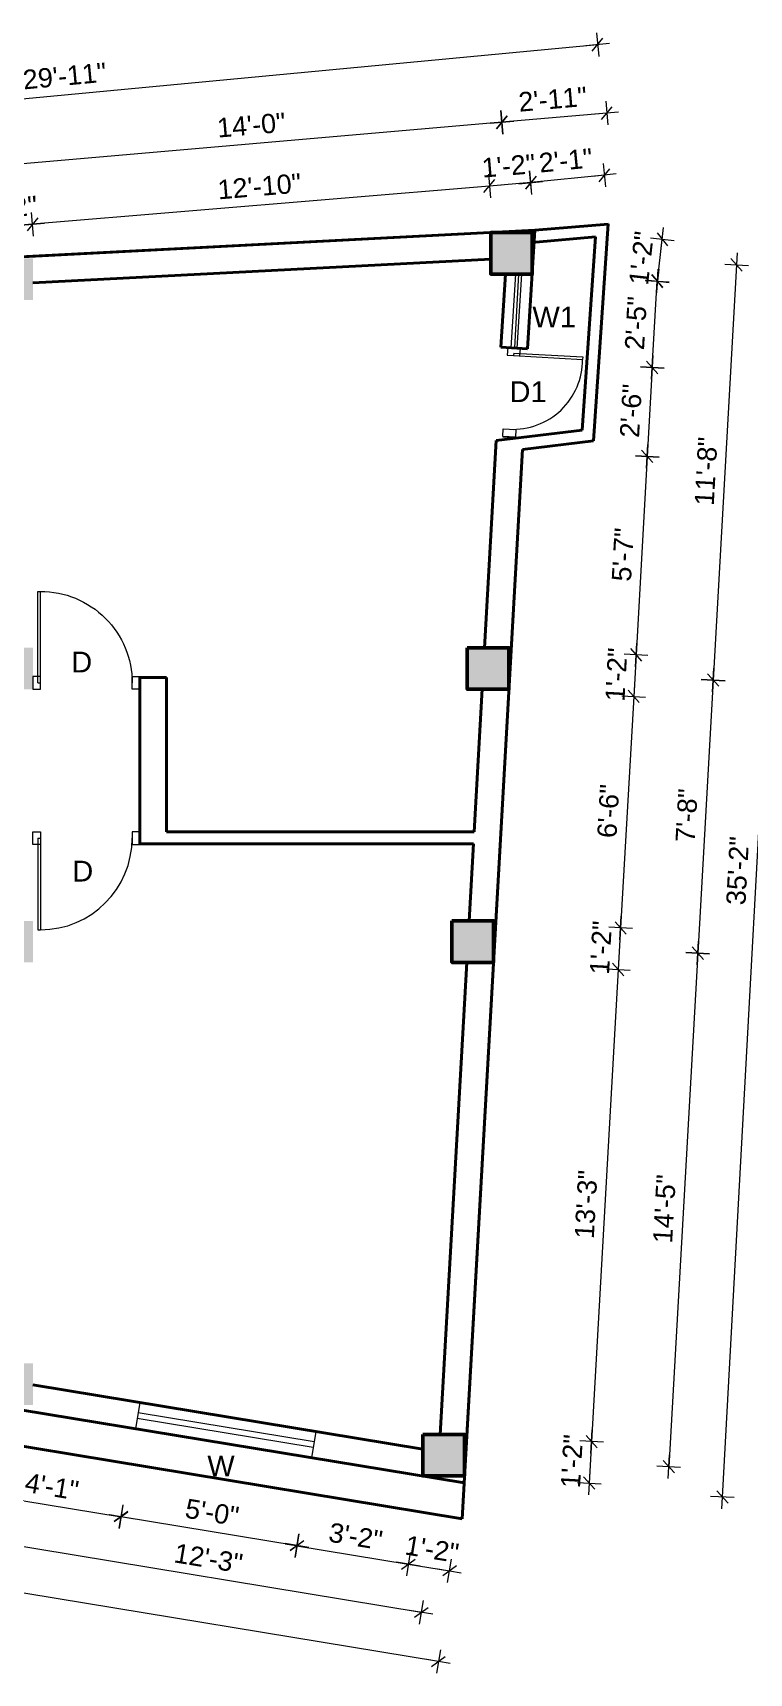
# Model space of a CAD drawing. Header units: inches. Extents: x -14619 to 1971361, y -855114 to -978.
# Drawn here: x 22443 to 22684, y -5047 to -4495 of the extents above; entities that cross this region are included whole.
import ezdxf

# ---------------------------------------------------------------- set-up
doc = ezdxf.new("R2010")
doc.units = ezdxf.units.IN
doc.header["$LTSCALE"] = 0.5
doc.header["$MEASUREMENT"] = 0
doc.header["$PDMODE"] = 66
for name, color, linetype, lineweight in [('COLUMN', 8, 'Continuous', 50), ('DIM', 180, 'Continuous', 5), ('HACTH', 8, 'Continuous', 5), ('TEXT', 220, 'Continuous', 9), ('Toilet', 7, 'Continuous', 25), ('wall', 20, 'Continuous', 40), ('Win frame', 132, 'Continuous', 15), ('window', 6, 'Continuous', 13)]:
    doc.layers.add(name, color=color, linetype=linetype, lineweight=lineweight)
doc.styles.add('arial', font='arial.ttf')
doc.dimstyles.new('1 96', dxfattribs={"dimtxt": 6.5, "dimasz": 4, "dimexe": 0, "dimexo": 0, "dimgap": 3, "dimtad": 1, "dimdec": 0, "dimzin": 11, "dimdsep": 46, "dimlunit": 3, "dimtxsty": 'arial', "dimblk": 'oblique', "dimcen": 4, "dimse1": 1, "dimse2": 1, "dimclrd": 256, "dimclre": 256, "dimclrt": 256, "dimadec": 0, "dimazin": 0, "dimtfac": 1, "dimtdec": 0, "dimtix": 1, "dimtmove": 0, "dimatfit": 3, "dimldrblk": 'Arrow2', "dimfxl": 1, "dimtolj": 1, "dimtzin": 0, "dimlwd": -1, "dimlwe": 9, "dimarcsym": 0})

# ---------------------------------------------------------------- blocks, each defined once
blk = doc.blocks.new('door')
at = {"layer": 'window', "ltscale": 0.002}
for p, q in [((-100562.66, -53980.34), (-100562.65, -53949.5)), ((-100561.8, -53949.5), (-100562.65, -53949.5)), ((-100561.81, -53980.35), (-100561.8, -53949.5)), ((-100561.81, -53980.35), (-100562.66, -53980.35))]:
    blk.add_line(p, q, dxfattribs=at)
for points in [[(-100596.09, -53982.49), (-100593.52, -53982.49), (-100593.52, -53978.2), (-100596.09, -53978.2)], [(-100560.09, -53982.49), (-100562.66, -53982.49), (-100562.66, -53978.2), (-100560.09, -53978.2)]]:
    blk.add_lwpolyline(points, close=True, dxfattribs=at)
blk.add_arc((-100562.66, -53980.36), 30.86, 89.9793, 179.9793, dxfattribs=at)
blk = doc.blocks.new('oblique')
at = {"lineweight": 9}
for p, q in [((1, 0), (-1, 0)), ((-0.5, -0.5), (0.5, 0.5)), ((0, 1), (0, -1))]:
    blk.add_line(p, q, dxfattribs=at)
blk = doc.blocks.new('*D1134')
at = {"layer": 'Defpoints', "color": 0, "transparency": 16777216}
for p in [(22477.91, -4964.85), (22537.11, -4974.61), (22532.24, -5004.14)]:
    blk.add_point(p, dxfattribs=at)
at = {"layer": 'DIM', "transparency": 16777216}
blk.add_line((22473.04, -4994.37), (22532.24, -5004.14), dxfattribs=at)
at = {"layer": 'DIM', "transparency": 16777216, "xscale": 4, "yscale": 4, "zscale": 4}
for p, rotation in [((22473.04, -4994.37), 170.6334039608077), ((22532.24, -5004.14), 350.6334039608077)]:
    blk.add_blockref('oblique', p, dxfattribs=dict(at, rotation=rotation))
at = {"layer": 'DIM', "transparency": 16777216, "insert": (22503.67, -4993.02), "char_height": 6.5, "attachment_point": 5, "rotation": 350.6334, "style": 'arial'}
blk.add_mtext('\\A1;5\'-0"', dxfattribs=at)
blk = doc.blocks.new('_Oblique')
at = {"color": 0, "linetype": 'ByBlock', "lineweight": -2}
blk.add_line((-0.5, -0.5), (0.5, 0.5), dxfattribs=at)
blk = doc.blocks.new('Arrow2')
for p, q in [((-4.1, 0.75), (-3.08, 0)), ((0, 0), (-4.1, 0.75)), ((-3.08, 0), (-4.1, -0.75)), ((-4.1, -0.75), (0, 0))]:
    blk.add_line(p, q)
blk.add_solid([(-4.1, 0.75), (0, 0), (-3.08, 0), (-4.1, -0.75)])
blk = doc.blocks.new('*D1135')
at = {"layer": 'Defpoints', "color": 0, "transparency": 16777216}
for p in [(22436.35, -4956.84), (22581.6, -4980.74), (22428.79, -5002.76)]:
    blk.add_point(p, dxfattribs=at)
at = {"layer": 'DIM', "transparency": 16777216}
blk.add_line((22574.04, -5026.67), (22428.79, -5002.76), dxfattribs=at)
at = {"layer": 'DIM', "transparency": 16777216, "xscale": 4, "yscale": 4, "zscale": 4}
for p, rotation in [((22428.79, -5002.76), 170.6544011370747), ((22574.04, -5026.67), 350.6544011370747)]:
    blk.add_blockref('oblique', p, dxfattribs=dict(at, rotation=rotation))
at = {"layer": 'DIM', "transparency": 16777216, "insert": (22502.44, -5008.48), "char_height": 6.5, "attachment_point": 5, "rotation": 350.6544, "style": 'arial'}
blk.add_mtext('\\A1;12\'-3"', dxfattribs=at)
blk = doc.blocks.new('*D1138')
at = {"layer": 'Defpoints', "color": 0, "transparency": 16777216}
for p in [(22254.42, -4940.14), (22246.49, -4988.22), (22587.79, -4995.13)]:
    blk.add_point(p, dxfattribs=at)
at = {"layer": 'DIM', "transparency": 16777216}
blk.add_line((22579.85, -5043.21), (22246.49, -4988.22), dxfattribs=at)
at = {"layer": 'DIM', "transparency": 16777216, "xscale": 4, "yscale": 4, "zscale": 4}
for p, rotation in [((22246.49, -4988.22), 170.6334039608232), ((22579.85, -5043.21), 350.6334039608232)]:
    blk.add_blockref('oblique', p, dxfattribs=dict(at, rotation=rotation))
at = {"layer": 'DIM', "transparency": 16777216, "insert": (22414.2, -5009.48), "char_height": 6.5, "attachment_point": 5, "rotation": 350.6334, "style": 'arial'}
blk.add_mtext('\\A1;28\'-2"', dxfattribs=at)
blk = doc.blocks.new('*D1006')
at = {"layer": 'Defpoints', "color": 0, "transparency": 16777216}
for p in [(22610.9, -4545.13), (22612.43, -4560.41), (22637.2, -4557.92)]:
    blk.add_point(p, dxfattribs=at)
at = {"layer": 'DIM', "transparency": 16777216}
blk.add_line((22635.67, -4542.64), (22610.9, -4545.13), dxfattribs=at)
at = {"layer": 'DIM', "transparency": 16777216, "xscale": 4, "yscale": 4, "zscale": 4}
for p, rotation in [((22610.9, -4545.13), 185.7382513130525), ((22635.67, -4542.64), 5.738251313052549)]:
    blk.add_blockref('oblique', p, dxfattribs=dict(at, rotation=rotation))
at = {"layer": 'DIM', "transparency": 16777216, "insert": (22622.66, -4537.65), "char_height": 6.5, "attachment_point": 5, "rotation": 5.7383, "style": 'arial'}
blk.add_mtext('\\A1;2\'-1"', dxfattribs=at)
blk = doc.blocks.new('*D1007')
at = {"layer": 'Defpoints', "color": 0, "transparency": 16777216}
for p in [(22596.97, -4546.29), (22597.66, -4554.47), (22612.24, -4561.16)]:
    blk.add_point(p, dxfattribs=at)
at = {"layer": 'DIM', "transparency": 16777216}
for p, q in [((22596.97, -4546.29), (22592.99, -4546.63)), ((22610.9, -4545.13), (22596.97, -4546.29)), ((22610.9, -4545.13), (22614.88, -4544.79))]:
    blk.add_line(p, q, dxfattribs=at)
at = {"layer": 'DIM', "transparency": 16777216, "xscale": 4, "yscale": 4, "zscale": 4}
for p, rotation in [((22610.9, -4545.13), 184.7900407609715), ((22596.97, -4546.29), 4.790040760971511)]:
    blk.add_blockref('oblique', p, dxfattribs=dict(at, rotation=rotation))
at = {"layer": 'DIM', "transparency": 16777216, "insert": (22603.41, -4539.47), "char_height": 6.5, "attachment_point": 5, "rotation": 4.79, "style": 'arial'}
blk.add_mtext('\\A1;1\'-2"', dxfattribs=at)
blk = doc.blocks.new('*D1008')
at = {"layer": 'Defpoints', "color": 0, "transparency": 16777216}
for p in [(22597.66, -4554.47), (22443.26, -4559.18), (22443.59, -4563.21)]:
    blk.add_point(p, dxfattribs=at)
at = {"layer": 'DIM', "transparency": 16777216}
blk.add_line((22596.97, -4546.29), (22443.26, -4559.18), dxfattribs=at)
at = {"layer": 'DIM', "transparency": 16777216, "xscale": 4, "yscale": 4, "zscale": 4}
for p, rotation in [((22596.97, -4546.29), 4.790040760971524), ((22443.26, -4559.18), 184.7900407609715)]:
    blk.add_blockref('oblique', p, dxfattribs=dict(at, rotation=rotation))
at = {"layer": 'DIM', "transparency": 16777216, "insert": (22519.59, -4546.44), "char_height": 6.5, "attachment_point": 5, "rotation": 4.79, "style": 'arial'}
blk.add_mtext('\\A1;12\'-10"', dxfattribs=at)
blk = doc.blocks.new('*D1009')
at = {"layer": 'Defpoints', "color": 0, "transparency": 16777216}
for p in [(22429.35, -4560.34), (22429.59, -4563.21), (22443.59, -4563.21)]:
    blk.add_point(p, dxfattribs=at)
at = {"layer": 'DIM', "transparency": 16777216}
for p, q in [((22429.35, -4560.34), (22425.37, -4560.67)), ((22443.26, -4559.18), (22429.35, -4560.34)), ((22443.26, -4559.18), (22447.24, -4558.84))]:
    blk.add_line(p, q, dxfattribs=at)
at = {"layer": 'DIM', "transparency": 16777216, "xscale": 4, "yscale": 4, "zscale": 4}
for p, rotation in [((22429.35, -4560.34), 4.790040760971511), ((22443.26, -4559.18), 184.7900407609715)]:
    blk.add_blockref('oblique', p, dxfattribs=dict(at, rotation=rotation))
at = {"layer": 'DIM', "transparency": 16777216, "insert": (22435.78, -4553.52), "char_height": 6.5, "attachment_point": 5, "rotation": 4.79, "style": 'arial'}
blk.add_mtext('\\A1;1\'-2"', dxfattribs=at)
blk = doc.blocks.new('*D1012')
at = {"layer": 'Defpoints', "color": 0, "transparency": 16777216}
for p in [(22601.18, -4524.82), (22604.41, -4561.93), (22639.72, -4558.86)]:
    blk.add_point(p, dxfattribs=at)
at = {"layer": 'DIM', "transparency": 16777216}
blk.add_line((22636.49, -4521.74), (22601.18, -4524.82), dxfattribs=at)
at = {"layer": 'DIM', "transparency": 16777216, "xscale": 4, "yscale": 4, "zscale": 4}
for p, rotation in [((22636.49, -4521.74), 4.975038053390337), ((22601.18, -4524.82), 184.9750380533903)]:
    blk.add_blockref('oblique', p, dxfattribs=dict(at, rotation=rotation))
at = {"layer": 'DIM', "transparency": 16777216, "insert": (22618.29, -4517.04), "char_height": 6.5, "attachment_point": 5, "rotation": 4.975, "style": 'arial'}
blk.add_mtext('\\A1;2\'-11"', dxfattribs=at)
blk = doc.blocks.new('*D1013')
at = {"layer": 'Defpoints', "color": 0, "transparency": 16777216}
for p in [(22433.63, -4539.4), (22604.41, -4561.93), (22436.35, -4570.67)]:
    blk.add_point(p, dxfattribs=at)
at = {"layer": 'DIM', "transparency": 16777216}
blk.add_line((22601.18, -4524.82), (22433.63, -4539.4), dxfattribs=at)
at = {"layer": 'DIM', "transparency": 16777216, "xscale": 4, "yscale": 4, "zscale": 4}
for p, rotation in [((22601.18, -4524.82), 4.975038053404806), ((22433.63, -4539.4), 184.9750380534048)]:
    blk.add_blockref('oblique', p, dxfattribs=dict(at, rotation=rotation))
at = {"layer": 'DIM', "transparency": 16777216, "insert": (22516.86, -4525.81), "char_height": 6.5, "attachment_point": 5, "rotation": 4.975, "style": 'arial'}
blk.add_mtext('\\A1;14\'-0"', dxfattribs=at)
blk = doc.blocks.new('*D1023')
at = {"layer": 'Defpoints', "color": 0, "transparency": 16777216}
for p in [(22633.39, -4498.68), (22638.38, -4551.51), (22280.88, -4585.27)]:
    blk.add_point(p, dxfattribs=at)
at = {"layer": 'DIM', "transparency": 16777216}
blk.add_line((22275.89, -4532.43), (22633.39, -4498.68), dxfattribs=at)
at = {"layer": 'DIM', "transparency": 16777216, "xscale": 4, "yscale": 4, "zscale": 4}
for p, rotation in [((22633.39, -4498.68), 5.394306849398588), ((22275.89, -4532.43), 185.3943068493986)]:
    blk.add_blockref('oblique', p, dxfattribs=dict(at, rotation=rotation))
at = {"layer": 'DIM', "transparency": 16777216, "insert": (22454.05, -4509.26), "char_height": 6.5, "attachment_point": 5, "rotation": 5.3943, "style": 'arial'}
blk.add_mtext('\\A1;29\'-11"', dxfattribs=at)
blk = doc.blocks.new('*D1039')
at = {"layer": 'Defpoints', "color": 0, "transparency": 16777216}
for p in [(22611.41, -4568.93), (22603.53, -4708.8), (22672.27, -4712.67)]:
    blk.add_point(p, dxfattribs=at)
at = {"layer": 'DIM', "transparency": 16777216}
blk.add_line((22680.16, -4572.81), (22672.27, -4712.67), dxfattribs=at)
at = {"layer": 'DIM', "transparency": 16777216, "xscale": 4, "yscale": 4, "zscale": 4}
for p, rotation in [((22680.16, -4572.81), 86.77352045446462), ((22672.27, -4712.67), 266.7735204544646)]:
    blk.add_blockref('oblique', p, dxfattribs=dict(at, rotation=rotation))
at = {"layer": 'DIM', "transparency": 16777216, "insert": (22669.91, -4642.38), "char_height": 6.5, "attachment_point": 5, "rotation": 86.7735, "style": 'arial'}
blk.add_mtext('\\A1;11\'-8"', dxfattribs=at)
blk = doc.blocks.new('*D1040')
at = {"layer": 'Defpoints', "color": 0, "transparency": 16777216}
for p in [(22603.53, -4708.8), (22598.34, -4800.76), (22667.09, -4804.64)]:
    blk.add_point(p, dxfattribs=at)
at = {"layer": 'DIM', "transparency": 16777216}
blk.add_line((22672.27, -4712.67), (22667.09, -4804.64), dxfattribs=at)
at = {"layer": 'DIM', "transparency": 16777216, "xscale": 4, "yscale": 4, "zscale": 4}
for p, rotation in [((22672.27, -4712.67), 86.77352045471984), ((22667.09, -4804.64), 266.7735204547198)]:
    blk.add_blockref('oblique', p, dxfattribs=dict(at, rotation=rotation))
at = {"layer": 'DIM', "transparency": 16777216, "insert": (22663.37, -4758.3), "char_height": 6.5, "attachment_point": 5, "rotation": 86.7735, "style": 'arial'}
blk.add_mtext('\\A1;7\'-8"', dxfattribs=at)
blk = doc.blocks.new('*D1041')
at = {"layer": 'Defpoints', "color": 0, "transparency": 16777216}
for p in [(22598.34, -4800.76), (22588.6, -4973.74), (22657.34, -4977.62)]:
    blk.add_point(p, dxfattribs=at)
at = {"layer": 'DIM', "transparency": 16777216}
blk.add_line((22667.09, -4804.64), (22657.34, -4977.62), dxfattribs=at)
at = {"layer": 'DIM', "transparency": 16777216, "xscale": 4, "yscale": 4, "zscale": 4}
for p, rotation in [((22667.09, -4804.64), 86.77352045471984), ((22657.34, -4977.62), 266.7735204547198)]:
    blk.add_blockref('oblique', p, dxfattribs=dict(at, rotation=rotation))
at = {"layer": 'DIM', "transparency": 16777216, "insert": (22655.9, -4890.77), "char_height": 6.5, "attachment_point": 5, "rotation": 86.7735, "style": 'arial'}
blk.add_mtext('\\A1;14\'-5"', dxfattribs=at)
blk = doc.blocks.new('*D1042')
at = {"layer": 'Defpoints', "color": 0, "transparency": 16777216}
for p in [(22611.41, -4575.93), (22653.43, -4578.3), (22609.77, -4605.03)]:
    blk.add_point(p, dxfattribs=at)
at = {"layer": 'DIM', "transparency": 16777216}
blk.add_line((22651.78, -4607.4), (22653.43, -4578.3), dxfattribs=at)
at = {"layer": 'DIM', "transparency": 16777216, "xscale": 4, "yscale": 4, "zscale": 4}
for p, rotation in [((22653.43, -4578.3), 86.7697406827866), ((22651.78, -4607.4), 266.7697406827866)]:
    blk.add_blockref('oblique', p, dxfattribs=dict(at, rotation=rotation))
at = {"layer": 'DIM', "transparency": 16777216, "insert": (22646.3, -4592.5), "char_height": 6.5, "attachment_point": 5, "rotation": 86.7697, "style": 'arial'}
blk.add_mtext('\\A1;2\'-5"', dxfattribs=at)
blk = doc.blocks.new('*D1043')
at = {"layer": 'Defpoints', "color": 0, "transparency": 16777216}
for p in [(22609.77, -4605.03), (22608.08, -4634.98), (22650.09, -4637.35)]:
    blk.add_point(p, dxfattribs=at)
at = {"layer": 'DIM', "transparency": 16777216}
blk.add_line((22651.78, -4607.4), (22650.09, -4637.35), dxfattribs=at)
at = {"layer": 'DIM', "transparency": 16777216, "xscale": 4, "yscale": 4, "zscale": 4}
for p, rotation in [((22651.78, -4607.4), 86.76974068249848), ((22650.09, -4637.35), 266.7697406824985)]:
    blk.add_blockref('oblique', p, dxfattribs=dict(at, rotation=rotation))
at = {"layer": 'DIM', "transparency": 16777216, "insert": (22644.63, -4622.02), "char_height": 6.5, "attachment_point": 5, "rotation": 86.7697, "style": 'arial'}
blk.add_mtext('\\A1;2\'-6"', dxfattribs=at)
blk = doc.blocks.new('*D1044')
at = {"layer": 'Defpoints', "color": 0, "transparency": 16777216}
for p in [(22608.08, -4634.98), (22603.53, -4701.8), (22646.32, -4704.21)]:
    blk.add_point(p, dxfattribs=at)
at = {"layer": 'DIM', "transparency": 16777216}
blk.add_line((22650.09, -4637.35), (22646.32, -4704.21), dxfattribs=at)
at = {"layer": 'DIM', "transparency": 16777216, "xscale": 4, "yscale": 4, "zscale": 4}
for p, rotation in [((22650.09, -4637.35), 86.76974068249848), ((22646.32, -4704.21), 266.7697406824985)]:
    blk.add_blockref('oblique', p, dxfattribs=dict(at, rotation=rotation))
at = {"layer": 'DIM', "transparency": 16777216, "insert": (22641.91, -4670.43), "char_height": 6.5, "attachment_point": 5, "rotation": 86.7697, "style": 'arial'}
blk.add_mtext('\\A1;5\'-7"', dxfattribs=at)
blk = doc.blocks.new('*D1045')
at = {"layer": 'Defpoints', "color": 0, "transparency": 16777216}
for p in [(22603.53, -4701.8), (22603.53, -4715.8), (22645.53, -4718.17)]:
    blk.add_point(p, dxfattribs=at)
at = {"layer": 'DIM', "transparency": 16777216}
for p, q in [((22646.32, -4704.21), (22646.55, -4700.22)), ((22646.32, -4704.21), (22645.53, -4718.17)), ((22645.53, -4718.17), (22645.31, -4722.16))]:
    blk.add_line(p, q, dxfattribs=at)
at = {"layer": 'DIM', "transparency": 16777216, "xscale": 4, "yscale": 4, "zscale": 4}
for p, rotation in [((22646.32, -4704.21), 266.7697406824985), ((22645.53, -4718.17), 86.76974068249848)]:
    blk.add_blockref('oblique', p, dxfattribs=dict(at, rotation=rotation))
at = {"layer": 'DIM', "transparency": 16777216, "insert": (22639.67, -4710.84), "char_height": 6.5, "attachment_point": 5, "rotation": 86.7697, "style": 'arial'}
blk.add_mtext('\\A1;1\'-2"', dxfattribs=at)
blk = doc.blocks.new('*D1046')
at = {"layer": 'Defpoints', "color": 0, "transparency": 16777216}
for p in [(22603.53, -4715.8), (22598.34, -4793.76), (22641.13, -4796.18)]:
    blk.add_point(p, dxfattribs=at)
at = {"layer": 'DIM', "transparency": 16777216}
blk.add_line((22645.53, -4718.17), (22641.13, -4796.18), dxfattribs=at)
at = {"layer": 'DIM', "transparency": 16777216, "xscale": 4, "yscale": 4, "zscale": 4}
for p, rotation in [((22645.53, -4718.17), 86.76974068249848), ((22641.13, -4796.18), 266.7697406824985)]:
    blk.add_blockref('oblique', p, dxfattribs=dict(at, rotation=rotation))
at = {"layer": 'DIM', "transparency": 16777216, "insert": (22637.02, -4756.82), "char_height": 6.5, "attachment_point": 5, "rotation": 86.7697, "style": 'arial'}
blk.add_mtext('\\A1;6\'-6"', dxfattribs=at)
blk = doc.blocks.new('*D1047')
at = {"layer": 'Defpoints', "color": 0, "transparency": 16777216}
for p in [(22598.34, -4793.76), (22598.34, -4807.76), (22640.34, -4810.13)]:
    blk.add_point(p, dxfattribs=at)
at = {"layer": 'DIM', "transparency": 16777216}
for p, q in [((22641.13, -4796.18), (22641.36, -4792.18)), ((22641.13, -4796.18), (22640.34, -4810.13)), ((22640.34, -4810.13), (22640.12, -4814.12))]:
    blk.add_line(p, q, dxfattribs=at)
at = {"layer": 'DIM', "transparency": 16777216, "xscale": 4, "yscale": 4, "zscale": 4}
for p, rotation in [((22641.13, -4796.18), 266.7697406824985), ((22640.34, -4810.13), 86.76974068249848)]:
    blk.add_blockref('oblique', p, dxfattribs=dict(at, rotation=rotation))
at = {"layer": 'DIM', "transparency": 16777216, "insert": (22634.48, -4802.8), "char_height": 6.5, "attachment_point": 5, "rotation": 86.7697, "style": 'arial'}
blk.add_mtext('\\A1;1\'-2"', dxfattribs=at)
blk = doc.blocks.new('*D1048')
at = {"layer": 'Defpoints', "color": 0, "transparency": 16777216}
for p in [(22598.34, -4807.76), (22588.6, -4966.74), (22631.37, -4969.16)]:
    blk.add_point(p, dxfattribs=at)
at = {"layer": 'DIM', "transparency": 16777216}
blk.add_line((22640.34, -4810.13), (22631.37, -4969.16), dxfattribs=at)
at = {"layer": 'DIM', "transparency": 16777216, "xscale": 4, "yscale": 4, "zscale": 4}
for p, rotation in [((22640.34, -4810.13), 86.76974068249848), ((22631.37, -4969.16), 266.7697406824985)]:
    blk.add_blockref('oblique', p, dxfattribs=dict(at, rotation=rotation))
at = {"layer": 'DIM', "transparency": 16777216, "insert": (22629.54, -4889.29), "char_height": 6.5, "attachment_point": 5, "rotation": 86.7697, "style": 'arial'}
blk.add_mtext('\\A1;13\'-3"', dxfattribs=at)
blk = doc.blocks.new('*D1050')
at = {"layer": 'Defpoints', "color": 0, "transparency": 16777216}
for p in [(22588.6, -4966.74), (22588.6, -4980.74), (22630.58, -4983.11)]:
    blk.add_point(p, dxfattribs=at)
at = {"layer": 'DIM', "transparency": 16777216}
for p, q in [((22631.37, -4969.16), (22631.59, -4965.16)), ((22631.37, -4969.16), (22630.58, -4983.11)), ((22630.58, -4983.11), (22630.35, -4987.1))]:
    blk.add_line(p, q, dxfattribs=at)
at = {"layer": 'DIM', "transparency": 16777216, "xscale": 4, "yscale": 4, "zscale": 4}
for p, rotation in [((22631.37, -4969.16), 266.7697406824985), ((22630.58, -4983.11), 86.76974068249848)]:
    blk.add_blockref('oblique', p, dxfattribs=dict(at, rotation=rotation))
at = {"layer": 'DIM', "transparency": 16777216, "insert": (22624.72, -4975.78), "char_height": 6.5, "attachment_point": 5, "rotation": 86.7697, "style": 'arial'}
blk.add_mtext('\\A1;1\'-2"', dxfattribs=at)
blk = doc.blocks.new('*D1051')
at = {"layer": 'Defpoints', "color": 0, "transparency": 16777216}
for p in [(22611.41, -4561.93), (22698.33, -4566.67), (22588.46, -4983.08)]:
    blk.add_point(p, dxfattribs=at)
at = {"layer": 'DIM', "transparency": 16777216}
blk.add_line((22675.38, -4987.82), (22698.33, -4566.67), dxfattribs=at)
at = {"layer": 'DIM', "transparency": 16777216, "xscale": 4, "yscale": 4, "zscale": 4}
for p, rotation in [((22698.33, -4566.67), 86.88119025797543), ((22675.38, -4987.82), 266.8811902579754)]:
    blk.add_blockref('oblique', p, dxfattribs=dict(at, rotation=rotation))
at = {"layer": 'DIM', "transparency": 16777216, "insert": (22680.54, -4776.9), "char_height": 6.5, "attachment_point": 5, "rotation": 86.8812, "style": 'arial'}
blk.add_mtext('\\A1;35\'-2"', dxfattribs=at)
blk = doc.blocks.new('*D1157')
at = {"layer": 'Defpoints', "color": 0, "transparency": 16777216}
for p in [(22022.71, -4543.85), (21934.79, -4557.43), (22611.41, -4575.93)]:
    blk.add_point(p, dxfattribs=at)
at = {"layer": 'DIM', "transparency": 16777216}
for p, q in [((22022.71, -4543.85), (22022.92, -4539.86)), ((22021.71, -4562.17), (22022.71, -4543.85)), ((22021.71, -4562.17), (22021.49, -4566.16))]:
    blk.add_line(p, q, dxfattribs=at)
at = {"layer": 'DIM', "transparency": 16777216, "xscale": 4, "yscale": 4, "zscale": 4}
for p, rotation in [((22022.71, -4543.85), 266.8811902579695), ((22021.71, -4562.17), 86.88119025796958)]:
    blk.add_blockref('oblique', p, dxfattribs=dict(at, rotation=rotation))
at = {"layer": 'DIM', "transparency": 16777216, "insert": (22015.9, -4552.67), "char_height": 6.5, "attachment_point": 5, "rotation": 86.8812, "style": 'arial'}
blk.add_mtext('\\A1;1\'-6"', dxfattribs=at)
blk = doc.blocks.new('*D1052')
at = {"layer": 'Defpoints', "color": 0, "transparency": 16777216}
for p in [(22023.47, -4529.9), (22611.41, -4561.93), (22611.41, -4575.93)]:
    blk.add_point(p, dxfattribs=at)
at = {"layer": 'DIM', "transparency": 16777216}
for p, q in [((22022.71, -4543.85), (22023.47, -4529.9)), ((22023.47, -4529.9), (22023.68, -4525.9)), ((22022.71, -4543.85), (22022.49, -4547.85))]:
    blk.add_line(p, q, dxfattribs=at)
at = {"layer": 'DIM', "transparency": 16777216, "xscale": 4, "yscale": 4, "zscale": 4}
for p, rotation in [((22023.47, -4529.9), 266.8811902579695), ((22022.71, -4543.85), 86.88119025796958)]:
    blk.add_blockref('oblique', p, dxfattribs=dict(at, rotation=rotation))
at = {"layer": 'DIM', "transparency": 16777216, "insert": (22016.83, -4536.53), "char_height": 6.5, "attachment_point": 5, "rotation": 86.8812, "style": 'arial'}
blk.add_mtext('\\A1;1\'-2"', dxfattribs=at)
blk = doc.blocks.new('*D1053')
at = {"layer": 'Defpoints', "color": 0, "transparency": 16777216}
for p in [(22655.01, -4564.24), (22655.14, -4564.25), (22653.43, -4578.3)]:
    blk.add_point(p, dxfattribs=at)
at = {"layer": 'DIM', "transparency": 16777216}
for p, q in [((22655.14, -4564.25), (22655.59, -4560.28)), ((22653.55, -4578.32), (22655.14, -4564.25)), ((22653.55, -4578.32), (22653.1, -4582.29))]:
    blk.add_line(p, q, dxfattribs=at)
at = {"layer": 'DIM', "transparency": 16777216, "xscale": 4, "yscale": 4, "zscale": 4}
for p, rotation in [((22655.14, -4564.25), 263.5563985120214), ((22653.55, -4578.32), 83.55639851202146)]:
    blk.add_blockref('oblique', p, dxfattribs=dict(at, rotation=rotation))
at = {"layer": 'DIM', "transparency": 16777216, "insert": (22648.12, -4570.58), "char_height": 6.5, "attachment_point": 5, "rotation": 83.5564, "style": 'arial'}
blk.add_mtext('\\A1;1\'-2"', dxfattribs=at)
blk = doc.blocks.new('*D1161')
at = {"layer": 'Defpoints', "color": 0, "transparency": 16777216}
for p in [(22429.35, -4956.84), (22477.91, -4964.85), (22473.02, -4994.47)]:
    blk.add_point(p, dxfattribs=at)
at = {"layer": 'DIM', "transparency": 16777216}
blk.add_line((22424.46, -4986.46), (22473.02, -4994.47), dxfattribs=at)
at = {"layer": 'DIM', "transparency": 16777216, "xscale": 4, "yscale": 4, "zscale": 4}
for p, rotation in [((22424.46, -4986.46), 170.6334039608077), ((22473.02, -4994.47), 350.6334039608077)]:
    blk.add_blockref('oblique', p, dxfattribs=dict(at, rotation=rotation))
at = {"layer": 'DIM', "transparency": 16777216, "insert": (22449.76, -4984.28), "char_height": 6.5, "attachment_point": 5, "rotation": 350.6334, "style": 'arial'}
blk.add_mtext('\\A1;4\'-1"', dxfattribs=at)
blk = doc.blocks.new('*D1162')
at = {"layer": 'Defpoints', "color": 0, "transparency": 16777216}
for p in [(22537.11, -4974.61), (22574.6, -4980.74), (22569.7, -5010.42)]:
    blk.add_point(p, dxfattribs=at)
at = {"layer": 'DIM', "transparency": 16777216}
blk.add_line((22532.22, -5004.23), (22569.7, -5010.42), dxfattribs=at)
at = {"layer": 'DIM', "transparency": 16777216, "xscale": 4, "yscale": 4, "zscale": 4}
for p, rotation in [((22532.22, -5004.23), 170.6334039608077), ((22569.7, -5010.42), 350.6334039608077)]:
    blk.add_blockref('oblique', p, dxfattribs=dict(at, rotation=rotation))
at = {"layer": 'DIM', "transparency": 16777216, "insert": (22551.99, -5001.09), "char_height": 6.5, "attachment_point": 5, "rotation": 350.6334, "style": 'arial'}
blk.add_mtext('\\A1;3\'-2"', dxfattribs=at)
blk = doc.blocks.new('*D1163')
at = {"layer": 'Defpoints', "color": 0, "transparency": 16777216}
for p in [(22574.6, -4980.74), (22588.46, -4983.08), (22583.58, -5012.7)]:
    blk.add_point(p, dxfattribs=at)
at = {"layer": 'DIM', "transparency": 16777216}
for p, q in [((22569.7, -5010.42), (22565.76, -5009.76)), ((22569.7, -5010.42), (22583.58, -5012.7)), ((22583.58, -5012.7), (22587.53, -5013.36))]:
    blk.add_line(p, q, dxfattribs=at)
at = {"layer": 'DIM', "transparency": 16777216, "xscale": 4, "yscale": 4, "zscale": 4}
for p, rotation in [((22569.7, -5010.42), 350.6334039608077), ((22583.58, -5012.7), 170.6334039608077)]:
    blk.add_blockref('oblique', p, dxfattribs=dict(at, rotation=rotation))
at = {"layer": 'DIM', "transparency": 16777216, "insert": (22577.66, -5005.38), "char_height": 6.5, "attachment_point": 5, "rotation": 350.6334, "style": 'arial'}
blk.add_mtext('\\A1;1\'-2"', dxfattribs=at)

msp = doc.modelspace()

# ---------------------------------------------------------------- hatches: boundary and pattern name
at = {"layer": 'HACTH'}
h = msp.add_hatch(color=256, dxfattribs=at)
h.dxf.hatch_style = 1
h.paths.add_polyline_path([(22292.35, -4917.93), (22278.35, -4917.93), (22278.35, -4931.93), (22292.35, -4931.93)])
h.paths.add_polyline_path([(22443.35, -4942.84), (22429.35, -4942.84), (22429.35, -4956.84), (22443.35, -4956.84)])
h.paths.add_polyline_path([(22588.6, -4966.74), (22574.6, -4966.74), (22574.6, -4980.74), (22588.6, -4980.74)])
h.paths.add_polyline_path([(22598.34, -4793.76), (22584.34, -4793.76), (22584.34, -4807.76), (22598.34, -4807.76)])
h.paths.add_polyline_path([(22443.35, -4793.8), (22429.35, -4793.8), (22429.35, -4807.8), (22443.35, -4807.8)])
h.paths.add_polyline_path([(22283.35, -4793.8), (22278.35, -4793.8), (22278.35, -4807.8), (22283.35, -4807.8)])
h.paths.add_polyline_path([(22292.35, -4793.8), (22283.35, -4793.8), (22283.35, -4807.8), (22292.35, -4807.8)])
h.paths.add_polyline_path([(22292.42, -4701.8), (22278.42, -4701.8), (22278.42, -4715.8), (22292.42, -4715.8)])
h.paths.add_polyline_path([(22443.35, -4701.8), (22429.35, -4701.8), (22429.35, -4715.8), (22443.35, -4715.8)])
h.paths.add_polyline_path([(22603.53, -4701.8), (22589.53, -4701.8), (22589.53, -4715.8), (22603.53, -4715.8)])
h.paths.add_polyline_path([(22611.41, -4561.93), (22597.41, -4561.93), (22597.41, -4575.93), (22611.33, -4575.93), (22611.41, -4574.57)])
h.paths.add_polyline_path([(22443.35, -4570.67), (22429.35, -4570.67), (22429.35, -4584.67), (22443.35, -4584.67)])
h.paths.add_polyline_path([(22292.42, -4578.51), (22278.42, -4578.51), (22278.42, -4592.51), (22292.42, -4592.51)])

# ---------------------------------------------------------------- linework, layer by layer
at = {"layer": 'COLUMN'}
for points in [[(22597.41, -4561.93), (22611.41, -4561.93), (22611.41, -4575.93), (22597.41, -4575.93)], [(22589.53, -4701.8), (22603.53, -4701.8), (22603.53, -4715.8), (22589.53, -4715.8)], [(22584.34, -4793.76), (22598.34, -4793.76), (22598.34, -4807.76), (22584.34, -4807.76)], [(22574.6, -4966.74), (22588.6, -4966.74), (22588.6, -4980.74), (22574.6, -4980.74)]]:
    msp.add_lwpolyline(points, close=True, dxfattribs=at)
at = {"layer": 'Toilet'}
for p, q in [((22609.77, -4601.09), (22612.24, -4561.16)), ((22601.45, -4630.67), (22605.44, -4630.9)), ((22601.45, -4630.67), (22605.44, -4630.9)), ((22589.53, -4715.8), (22594.94, -4715.8)), ((22584.34, -4793.76), (22585.11, -4793.76))]:
    msp.add_line(p, q, dxfattribs=at)
at = {"layer": 'wall'}
for p, q in [((22278.35, -4578.52), (22612.24, -4561.16)), ((22636.98, -4559.09), (22612.24, -4561.16)), ((22631.97, -4632.09), (22636.98, -4559.08)), ((22632.67, -4563.46), (22612.58, -4565.15)), ((22628.2, -4628.52), (22632.67, -4563.46)), ((22597.41, -4570.94), (22443.35, -4578.95)), ((22600.78, -4600.59), (22602.4, -4575.93)), ((22609.77, -4601.09), (22600.78, -4600.59)), ((22628.2, -4628.52), (22599.23, -4632.02)), ((22588.46, -4983.08), (22608.08, -4634.98)), ((22595.3, -4701.8), (22599.23, -4632.02)), ((22631.97, -4632.09), (22608.08, -4634.98)), ((22479.35, -4711.8), (22479.35, -4767.8)), ((22479.35, -4711.8), (22488.35, -4711.8)), ((22488.35, -4711.8), (22488.35, -4763.8)), ((22591.81, -4763.8), (22594.51, -4715.8)), ((22488.35, -4763.8), (22591.81, -4763.8)), ((22479.35, -4767.8), (22591.58, -4767.8)), ((22590.12, -4793.8), (22591.58, -4767.8)), ((22580.37, -4966.74), (22589.33, -4807.8)), ((22588.46, -4983.08), (22254.42, -4927.98)), ((22587.79, -4995.13), (22254.42, -4940.14)), ((22574.6, -4971.67), (22443.35, -4950.03))]:
    msp.add_line(p, q, dxfattribs=at)
for points in [[(22609.77, -4601.09), (22612.24, -4561.16), (22278.35, -4578.52)], [(22587.79, -4995.13), (22608.08, -4634.98)]]:
    msp.add_lwpolyline(points, dxfattribs=at)
at = {"layer": 'Win frame'}
for p, q in [((22604.28, -4600.78), (22605.9, -4575.93)), ((22605.5, -4600.78), (22606.9, -4575.93)), ((22606.28, -4600.9), (22607.9, -4575.93)), ((22479.37, -4955.97), (22477.91, -4964.85)), ((22538, -4969.19), (22478.8, -4959.42)), ((22537.68, -4971.16), (22478.48, -4961.39)), ((22538.57, -4965.73), (22537.11, -4974.61))]:
    msp.add_line(p, q, dxfattribs=at)
at = {"layer": 'window', "ltscale": 0.002}
for p, q in [((22605.18, -4602.55), (22605.13, -4603.41)), ((22605.13, -4603.41), (22628.35, -4604.7)), ((22605.18, -4602.55), (22628.39, -4603.85)), ((22628.39, -4603.85), (22628.35, -4604.7))]:
    msp.add_line(p, q, dxfattribs=at)
for points in [[(22603.14, -4600.72), (22602.99, -4603.29), (22607.27, -4603.53), (22607.42, -4600.96)], [(22601.45, -4630.67), (22601.59, -4628.1), (22605.87, -4628.35), (22605.73, -4630.91)]]:
    msp.add_lwpolyline(points, close=True, dxfattribs=at)
msp.add_arc((22604.84, -4604.75), 23.5, 267.296, 0.1063, dxfattribs=at)

# ---------------------------------------------------------------- block references
at = {"xscale": -1}
msp.add_blockref('door', (-78116.74, 49266.69), dxfattribs=at)
at = {"rotation": 180}
msp.add_blockref('door', (-78116.74, -58746.29), dxfattribs=at)

# ---------------------------------------------------------------- texts
at = {"layer": 'TEXT', "char_height": 7, "width": 65, "attachment_point": 5, "style": 'arial'}
for s, insert in [('W1', (22618.78, -4590.41)), ('D1', (22609.98, -4615.57)), ('D', (22459.79, -4706.61)), ('D', (22460.15, -4777.03)), ('W', (22506.67, -4977.35))]:
    msp.add_mtext(s, dxfattribs=dict(at, insert=insert))

# ---------------------------------------------------------------- dimensions: what is measured, and where the dimension line sits
at = {"layer": 'DIM'}
for p1, p2, distance, picture, middle in [((22280.88, -4585.27), (22638.38, -4551.51), 53.07, '*D1023', (22454.05, -4509.26)), ((22639.72, -4558.86), (22604.41, -4561.93), -37.26, '*D1012', (22618.29, -4517.04)), ((22637.2, -4557.92), (22612.43, -4560.41), -15.35, '*D1006', (22622.66, -4537.65)), ((22588.46, -4983.08), (22611.41, -4561.93), -87.05, '*D1051', (22680.54, -4776.9)), ((22653.43, -4578.3), (22655.01, -4564.24), -0.13, '*D1053', (22648.12, -4570.58)), ((22611.41, -4568.93), (22603.53, -4708.8), 68.85, '*D1039', (22669.91, -4642.38)), ((22609.77, -4605.03), (22611.41, -4575.93), -42.08, '*D1042', (22646.3, -4592.5)), ((22587.79, -4995.13), (22254.42, -4940.14), 48.73, '*D1138', (22414.2, -5009.48)), ((22581.6, -4980.74), (22436.35, -4956.84), 46.54, '*D1135', (22502.44, -5008.48))]:
    dim = msp.add_aligned_dim(p1=p1, p2=p2, distance=distance, dimstyle='1 96', dxfattribs=at)
    dim.commit()
    dim.dimension.update_dxf_attribs({"geometry": picture, "text_midpoint": middle})
for base, p1, p2, angle, picture, middle in [((22433.63, -4539.4), (22604.41, -4561.93), (22436.35, -4570.67), 4.975, '*D1013', (22516.86, -4525.81)), ((22023.47, -4529.9), (22611.41, -4575.93), (22611.41, -4561.93), 266.8812, '*D1052', (22016.83, -4536.53)), ((22596.97, -4546.29), (22612.24, -4561.16), (22597.66, -4554.47), 4.79, '*D1007', (22603.41, -4539.47)), ((22022.71, -4543.85), (21934.79, -4557.43), (22611.41, -4575.93), 266.8812, '*D1157', (22015.9, -4552.67)), ((22443.26, -4559.18), (22597.66, -4554.47), (22443.59, -4563.21), 4.79, '*D1008', (22519.59, -4546.44)), ((22429.35, -4560.34), (22443.59, -4563.21), (22429.59, -4563.21), 4.79, '*D1009', (22435.78, -4553.52)), ((22650.09, -4637.35), (22609.77, -4605.03), (22608.08, -4634.98), 266.7697, '*D1043', (22644.63, -4622.02)), ((22646.32, -4704.21), (22608.08, -4634.98), (22603.53, -4701.8), 266.7697, '*D1044', (22641.91, -4670.43)), ((22645.53, -4718.17), (22603.53, -4701.8), (22603.53, -4715.8), 266.7697, '*D1045', (22639.67, -4710.84)), ((22667.09, -4804.64), (22603.53, -4708.8), (22598.34, -4800.76), 86.7735, '*D1040', (22663.37, -4758.3)), ((22641.13, -4796.18), (22603.53, -4715.8), (22598.34, -4793.76), 266.7697, '*D1046', (22637.02, -4756.82)), ((22640.34, -4810.13), (22598.34, -4793.76), (22598.34, -4807.76), 266.7697, '*D1047', (22634.48, -4802.8)), ((22657.34, -4977.62), (22598.34, -4800.76), (22588.6, -4973.74), 86.7735, '*D1041', (22655.9, -4890.77)), ((22631.37, -4969.16), (22598.34, -4807.76), (22588.6, -4966.74), 266.7697, '*D1048', (22629.54, -4889.29)), ((22473.02, -4994.47), (22429.35, -4956.84), (22477.91, -4964.85), 170.6334, '*D1161', (22449.76, -4984.28)), ((22532.24, -5004.14), (22477.91, -4964.85), (22537.11, -4974.61), 170.6334, '*D1134', (22503.67, -4993.02)), ((22630.58, -4983.11), (22588.6, -4966.74), (22588.6, -4980.74), 266.7697, '*D1050', (22624.72, -4975.78)), ((22569.7, -5010.42), (22537.11, -4974.61), (22574.6, -4980.74), 170.6334, '*D1162', (22551.99, -5001.09)), ((22583.58, -5012.7), (22574.6, -4980.74), (22588.46, -4983.08), 170.6334, '*D1163', (22577.66, -5005.38))]:
    dim = msp.add_linear_dim(base=base, p1=p1, p2=p2, angle=angle, dimstyle='1 96', override={"dimtmove": 1}, dxfattribs=at)
    dim.commit()
    dim.dimension.update_dxf_attribs({"geometry": picture, "text_midpoint": middle})

doc.saveas('drawing.dxf')
